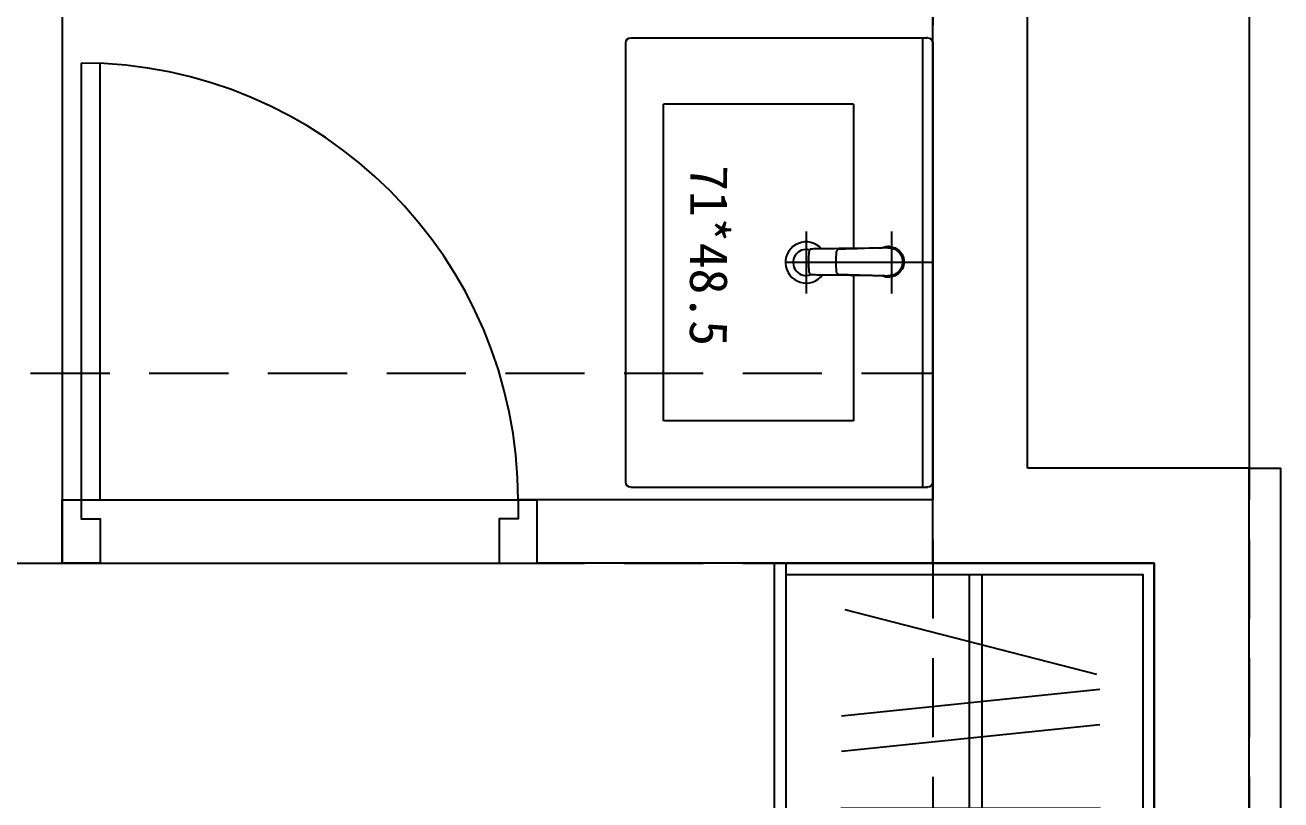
# Model space of a CAD drawing. Header units: millimetres. Extents: x 98197 to 106565, y 53890 to 60222.
# Drawn here: x 100861.3 to 101059.7, y 55353.2 to 55475.6 of the extents above; entities that cross this region are included whole.
import ezdxf

# ---------------------------------------------------------------- set-up
doc = ezdxf.new("R2010")
doc.units = ezdxf.units.MM
doc.header["$LTSCALE"] = 50
doc.header["$MEASUREMENT"] = 0
doc.linetypes.add('HIDDEN', pattern=[0.375, 0.25, -0.125])
doc.layers.get('0').update_dxf_attribs({"color": 8, "linetype": 'CONTINUOUS'})
for name, color, linetype in [('00', 7, 'HIDDEN'), ('furniture', 55, 'CONTINUOUS'), ('wall', 8, 'CONTINUOUS')]:
    doc.layers.add(name, color=color, linetype=linetype)
doc.styles.get("Standard").update_dxf_attribs({"font": 'romand.shx', "bigfont": 'dayump.shx'})

# ---------------------------------------------------------------- blocks, each defined once
blk = doc.blocks.new('*U65', base_point=(71637.47, 1628.82))
for p, q in [((71602.97, 1702.82), (71602.97, 1633.82)), ((71605.97, 1633.82), (71605.97, 1702.82)), ((71599.97, 1623.82), (71599.97, 1633.82)), ((71599.97, 1633.82), (71602.97, 1633.82)), ((71602.97, 1633.82), (71605.97, 1633.82)), ((71605.97, 1633.82), (71674.97, 1633.82)), ((71674.97, 1623.82), (71674.97, 1633.82)), ((71599.97, 1623.82), (71674.97, 1623.82))]:
    blk.add_line(p, q)
for points in [[(71599.97, 1633.82), (71602.97, 1633.82), (71602.97, 1630.82), (71605.97, 1630.82), (71605.97, 1623.82), (71599.97, 1623.82)], [(71674.97, 1633.82), (71671.97, 1633.82), (71671.97, 1630.82), (71668.97, 1630.82), (71668.97, 1623.82), (71674.97, 1623.82)]]:
    blk.add_lwpolyline(points)
blk.add_arc((71602.97, 1633.82), 69, 0, 90)
blk = doc.blocks.new('A$C0C512B12')
at = {"layer": 'furniture'}
for p, q in [((-102.96, 70.62), (-92.77, 110.4)), ((-86.18, 70.11), (-90.42, 110.91)), ((-80.61, 70.11), (-84.84, 110.91)), ((-71.63, 70), (-71.63, 111.01)), ((-63.19, 70.62), (-53, 110.4)), ((-51.14, 70), (-51.14, 111.01)), ((-47.82, 70.62), (-37.62, 110.4)), ((-31.03, 70.11), (-35.27, 110.91)), ((-25.46, 70.11), (-29.7, 110.91)), ((-12.1, 92.31), (-108.5, 92.31)), ((-12.1, 90.31), (-108.5, 90.31))]:
    blk.add_line(p, q, dxfattribs=at)
for points in [[(-110.3, 61.31), (-110.3, 119.51), (-10.3, 119.51), (-10.3, 61.31)], [(-108.5, 61.31), (-108.5, 117.71), (-12.1, 117.71), (-12.1, 61.31)], [(-110.3, 61.31), (-40.3, 61.31)], [(-40.3, 59.51), (-110.3, 59.51), (-110.3, 61.31)], [(-40.3, 61.31), (-10.3, 61.31), (-10.3, 59.51), (-40.3, 59.51)]]:
    blk.add_lwpolyline(points, dxfattribs=at)
blk = doc.blocks.new('A$C10949')
at = {"layer": 'wall'}
for p in [(1060, 512.5), (1065, 27.5)]:
    blk.add_line(p, (1065, 512.5), dxfattribs=at)

msp = doc.modelspace()

# ---------------------------------------------------------------- linework, layer by layer
for p, q in [((100867.154, 55655.566), (100867.154, 55390.566)), ((101054.654, 55625.566), (101054.654, 55405.566)), ((101004.654, 55390.566), (101004.654, 55600.566)), ((101019.654, 55405.566), (101019.654, 55600.566)), ((101004.654, 55472.766), (101004.654, 55403.366)), ((100984.654, 55442.958), (100984.654, 55433.174)), ((100998.154, 55442.958), (100998.154, 55433.174)), ((100985.129, 55439.863), (100985.11, 55439.742)), ((100985.144, 55439.922), (100985.129, 55439.863)), ((100985.18, 55440.003), (100985.144, 55439.922)), ((100985.229, 55440.071), (100985.18, 55440.003)), ((100985.242, 55440.084), (100985.229, 55440.071)), ((100985.32, 55440.142), (100985.242, 55440.084)), ((100985.396, 55440.173), (100985.32, 55440.142)), ((100985.449, 55440.183), (100985.396, 55440.173)), ((100985.482, 55440.185), (100985.449, 55440.183)), ((100985.572, 55440.192), (100985.482, 55440.185)), ((100985.602, 55440.192), (100985.572, 55440.192)), ((100985.846, 55440.197), (100985.602, 55440.192)), ((100986.09, 55440.201), (100985.846, 55440.197)), ((100986.334, 55440.205), (100986.09, 55440.201)), ((100986.632, 55440.211), (100986.334, 55440.205)), ((100986.672, 55440.211), (100986.632, 55440.211)), ((100986.827, 55440.213), (100986.672, 55440.211)), ((100986.986, 55440.214), (100986.827, 55440.213)), ((100987.168, 55440.216), (100986.986, 55440.214)), ((100987.355, 55440.217), (100987.168, 55440.216)), ((100987.547, 55440.219), (100987.355, 55440.217)), ((100987.743, 55440.221), (100987.547, 55440.219)), ((100987.965, 55440.224), (100987.743, 55440.221)), ((100988.191, 55440.227), (100987.965, 55440.224)), ((100988.467, 55440.23), (100988.191, 55440.227)), ((100988.746, 55440.233), (100988.467, 55440.23)), ((100989.118, 55440.238), (100988.746, 55440.233)), ((100989.843, 55440.247), (100989.118, 55440.238)), ((100989.428, 55439.749), (100989.384, 55439.356)), ((100989.447, 55439.856), (100989.428, 55439.749)), ((100989.464, 55439.907), (100989.447, 55439.856)), ((100989.502, 55439.978), (100989.464, 55439.907)), ((100989.552, 55440.038), (100989.502, 55439.978)), ((100989.617, 55440.088), (100989.552, 55440.038)), ((100989.627, 55440.095), (100989.617, 55440.088)), ((100989.702, 55440.131), (100989.627, 55440.095)), ((100989.755, 55440.145), (100989.702, 55440.131)), ((100989.86, 55440.157), (100989.755, 55440.145)), ((100991.62, 55440.27), (100989.843, 55440.247)), ((100989.902, 55440.159), (100989.86, 55440.157)), ((100990.128, 55440.166), (100989.902, 55440.159)), ((100990.356, 55440.174), (100990.128, 55440.166)), ((100990.587, 55440.181), (100990.356, 55440.174)), ((100990.82, 55440.188), (100990.587, 55440.181)), ((100991.054, 55440.195), (100990.82, 55440.188)), ((100991.289, 55440.202), (100991.054, 55440.195)), ((100991.761, 55440.215), (100991.289, 55440.202)), ((100992.593, 55440.282), (100991.62, 55440.27)), ((100992.076, 55440.224), (100991.761, 55440.215)), ((100992.708, 55440.242), (100992.076, 55440.224)), ((100993.088, 55440.289), (100992.593, 55440.282)), ((100993.103, 55440.253), (100992.708, 55440.242)), ((100993.831, 55440.298), (100993.088, 55440.289)), ((100993.895, 55440.274), (100993.103, 55440.253)), ((100994.617, 55440.309), (100993.831, 55440.298)), ((100995.083, 55440.307), (100993.895, 55440.274)), ((100995.189, 55440.317), (100994.617, 55440.309)), ((100995.589, 55440.321), (100995.083, 55440.307)), ((100995.493, 55440.321), (100995.189, 55440.317)), ((100995.745, 55440.325), (100995.493, 55440.321)), ((100995.745, 55440.325), (100995.493, 55440.321)), ((100995.715, 55440.324), (100995.589, 55440.321)), ((100997.352, 55440.369), (100995.715, 55440.324)), ((100997.352, 55440.369), (100995.896, 55440.329)), ((100996.068, 55440.334), (100995.896, 55440.329)), ((100996.22, 55440.338), (100996.068, 55440.334)), ((100996.367, 55440.342), (100996.22, 55440.338)), ((100996.502, 55440.346), (100996.367, 55440.342)), ((100996.632, 55440.35), (100996.502, 55440.346)), ((100996.758, 55440.353), (100996.632, 55440.35)), ((100996.942, 55440.442), (100996.73, 55440.352)), ((100996.878, 55440.356), (100996.758, 55440.353)), ((100997.062, 55440.361), (100996.878, 55440.356)), ((100997.269, 55440.53), (100996.942, 55440.442)), ((100997.226, 55440.366), (100997.062, 55440.361)), ((100997.376, 55440.37), (100997.265, 55440.367)), ((100997.592, 55440.57), (100997.269, 55440.53)), ((100997.592, 55440.57), (100997.269, 55440.53)), ((100997.483, 55440.372), (100997.376, 55440.37)), ((100997.53, 55440.373), (100997.483, 55440.372)), ((100997.523, 55440.373), (100997.483, 55440.372)), ((100997.586, 55440.373), (100997.483, 55440.372)), ((100997.59, 55440.374), (100997.516, 55440.373)), ((100997.53, 55440.373), (100997.516, 55440.373)), ((100997.586, 55440.373), (100997.523, 55440.373)), ((100997.617, 55440.374), (100997.571, 55440.373)), ((100997.571, 55440.373), (100997.64, 55440.373)), ((100997.59, 55440.374), (100997.64, 55440.373)), ((100997.59, 55440.374), (100997.688, 55440.372)), ((100997.59, 55440.374), (100997.642, 55440.373)), ((100997.812, 55440.572), (100997.592, 55440.57)), ((100997.617, 55440.374), (100997.648, 55440.373)), ((100997.628, 55440.374), (100997.622, 55440.374)), ((100997.628, 55440.374), (100997.655, 55440.373)), ((100997.639, 55440.373), (100997.632, 55440.373)), ((100997.637, 55440.373), (100997.648, 55440.373)), ((100997.639, 55440.373), (100997.674, 55440.373)), ((100997.642, 55440.373), (100997.674, 55440.373)), ((100997.642, 55440.373), (100997.688, 55440.372)), ((100997.642, 55440.373), (100997.674, 55440.373)), ((100997.659, 55440.373), (100997.681, 55440.373)), ((100997.697, 55440.374), (100997.666, 55440.373)), ((100997.691, 55440.373), (100997.681, 55440.373)), ((100997.681, 55440.373), (100997.691, 55440.373)), ((100997.691, 55440.373), (100997.713, 55440.372)), ((100997.691, 55440.373), (100997.733, 55440.372)), ((100997.697, 55440.374), (100997.722, 55440.374)), ((100997.722, 55440.374), (100997.9, 55440.365)), ((100997.733, 55440.372), (100997.77, 55440.37)), ((100997.77, 55440.37), (100997.871, 55440.364)), ((100997.812, 55440.572), (100997.853, 55440.57)), ((100997.829, 55440.366), (100997.871, 55440.364)), ((100997.853, 55440.57), (100998.021, 55440.555)), ((100997.9, 55440.365), (100997.998, 55440.354)), ((100997.998, 55440.354), (100998.096, 55440.34)), ((100998.021, 55440.555), (100998.192, 55440.527)), ((100998.096, 55440.34), (100998.194, 55440.321)), ((100998.192, 55440.527), (100998.363, 55440.486)), ((100998.192, 55440.527), (100998.363, 55440.486)), ((100998.194, 55440.321), (100998.291, 55440.297)), ((100998.291, 55440.297), (100998.42, 55440.258)), ((100998.363, 55440.486), (100998.535, 55440.431)), ((100998.363, 55440.486), (100998.535, 55440.431)), ((100998.42, 55440.258), (100998.548, 55440.209)), ((100998.535, 55440.431), (100998.705, 55440.362)), ((100998.548, 55440.209), (100998.672, 55440.153)), ((100998.672, 55440.153), (100998.794, 55440.089)), ((100998.705, 55440.362), (100998.871, 55440.279)), ((100998.794, 55440.089), (100998.916, 55440.013)), ((100998.871, 55440.279), (100999.032, 55440.182)), ((100998.916, 55440.013), (100999.034, 55439.929)), ((100999.032, 55440.182), (100999.187, 55440.072)), ((100999.034, 55439.929), (100999.147, 55439.836)), ((100999.147, 55439.836), (100999.255, 55439.735)), ((100999.187, 55440.072), (100999.333, 55439.949)), ((100999.333, 55439.949), (100999.468, 55439.815)), ((100999.468, 55439.815), (100999.631, 55439.622)), ((101004.654, 55438.066), (100981.404, 55438.066)), ((100985.023, 55438.565), (100985.017, 55438.172)), ((100985.017, 55438.172), (100985.023, 55437.778)), ((100985.041, 55438.958), (100985.023, 55438.565)), ((100985.023, 55437.778), (100985.041, 55437.385)), ((100985.07, 55439.351), (100985.041, 55438.958)), ((100985.11, 55439.742), (100985.07, 55439.351)), ((100989.338, 55438.567), (100989.333, 55438.172)), ((100989.338, 55438.567), (100989.333, 55438.172)), ((100989.333, 55438.172), (100989.338, 55437.776)), ((100989.333, 55438.172), (100989.338, 55437.776)), ((100989.355, 55438.962), (100989.338, 55438.567)), ((100989.338, 55437.776), (100989.355, 55437.381)), ((100989.384, 55439.356), (100989.355, 55438.962)), ((100999.255, 55439.735), (100999.388, 55439.589)), ((100999.388, 55439.589), (100999.509, 55439.429)), ((100999.509, 55439.429), (100999.615, 55439.259)), ((100999.615, 55439.259), (100999.679, 55439.135)), ((100999.631, 55439.622), (100999.772, 55439.414)), ((100999.679, 55439.135), (100999.736, 55439.007)), ((100999.736, 55439.007), (100999.784, 55438.877)), ((100999.772, 55439.414), (100999.922, 55439.121)), ((100999.784, 55438.877), (100999.824, 55438.743)), ((100999.824, 55438.743), (100999.855, 55438.608)), ((100999.855, 55438.608), (100999.878, 55438.472)), ((100999.878, 55437.871), (100999.855, 55437.735)), ((100999.878, 55438.472), (100999.892, 55438.336)), ((100999.892, 55438.007), (100999.878, 55437.871)), ((100999.892, 55438.336), (100999.898, 55438.172)), ((100999.898, 55438.172), (100999.892, 55438.007)), ((100999.922, 55439.121), (101000.029, 55438.818)), ((101000.029, 55438.818), (101000.096, 55438.491)), ((101000.096, 55437.853), (101000.029, 55437.525)), ((101000.096, 55438.491), (101000.117, 55438.172)), ((101000.117, 55438.172), (101000.096, 55437.853)), ((100985.041, 55437.385), (100985.07, 55436.992)), ((100985.07, 55436.992), (100985.11, 55436.601)), ((100985.11, 55436.601), (100985.129, 55436.48)), ((100985.129, 55436.48), (100985.144, 55436.421)), ((100985.144, 55436.421), (100985.18, 55436.34)), ((100985.18, 55436.34), (100985.229, 55436.272)), ((100985.229, 55436.272), (100985.242, 55436.259)), ((100985.242, 55436.259), (100985.32, 55436.201)), ((100985.32, 55436.201), (100985.396, 55436.171)), ((100985.396, 55436.171), (100985.449, 55436.161)), ((100985.449, 55436.161), (100985.482, 55436.158)), ((100985.482, 55436.158), (100985.572, 55436.151)), ((100985.572, 55436.151), (100985.602, 55436.151)), ((100985.602, 55436.151), (100985.846, 55436.147)), ((100985.846, 55436.147), (100986.09, 55436.142)), ((100986.09, 55436.142), (100986.334, 55436.138)), ((100986.334, 55436.138), (100986.632, 55436.133)), ((100986.632, 55436.133), (100986.672, 55436.132)), ((100986.672, 55436.132), (100986.827, 55436.131)), ((100986.827, 55436.131), (100986.986, 55436.129)), ((100986.986, 55436.129), (100987.168, 55436.128)), ((100987.168, 55436.128), (100987.355, 55436.126)), ((100987.355, 55436.126), (100987.547, 55436.124)), ((100987.547, 55436.124), (100987.743, 55436.122)), ((100987.743, 55436.122), (100987.965, 55436.119)), ((100987.965, 55436.119), (100988.191, 55436.117)), ((100988.191, 55436.117), (100988.467, 55436.113)), ((100988.467, 55436.113), (100988.746, 55436.11)), ((100988.746, 55436.11), (100989.118, 55436.105)), ((100989.118, 55436.105), (100989.843, 55436.096)), ((100989.355, 55437.381), (100989.384, 55436.987)), ((100989.384, 55436.987), (100989.428, 55436.594)), ((100989.428, 55436.594), (100989.447, 55436.487)), ((100989.447, 55436.487), (100989.464, 55436.436)), ((100989.464, 55436.436), (100989.502, 55436.366)), ((100989.502, 55436.366), (100989.552, 55436.305)), ((100989.552, 55436.305), (100989.617, 55436.255)), ((100989.617, 55436.255), (100989.627, 55436.248)), ((100989.627, 55436.248), (100989.702, 55436.213)), ((100989.702, 55436.213), (100989.755, 55436.199)), ((100989.755, 55436.199), (100989.86, 55436.186)), ((100989.843, 55436.096), (100991.62, 55436.073)), ((100989.86, 55436.186), (100989.902, 55436.184)), ((100989.902, 55436.184), (100990.128, 55436.177)), ((100990.128, 55436.177), (100990.356, 55436.17)), ((100990.356, 55436.17), (100990.587, 55436.162)), ((100990.587, 55436.162), (100990.82, 55436.155)), ((100990.82, 55436.155), (100991.054, 55436.148)), ((100991.054, 55436.148), (100991.289, 55436.141)), ((100991.289, 55436.141), (100991.761, 55436.128)), ((100991.62, 55436.073), (100992.593, 55436.061)), ((100991.761, 55436.128), (100992.076, 55436.119)), ((100992.076, 55436.119), (100992.708, 55436.102)), ((100992.593, 55436.061), (100993.088, 55436.054)), ((100992.708, 55436.102), (100993.103, 55436.091)), ((100993.088, 55436.054), (100993.831, 55436.045)), ((100993.103, 55436.091), (100993.895, 55436.069)), ((100993.831, 55436.045), (100994.617, 55436.035)), ((100993.895, 55436.069), (100995.083, 55436.036)), ((100994.617, 55436.035), (100995.189, 55436.027)), ((100995.083, 55436.036), (100995.589, 55436.023)), ((100995.189, 55436.027), (100995.493, 55436.022)), ((100995.493, 55436.022), (100995.746, 55436.018)), ((100995.493, 55436.022), (100995.746, 55436.018)), ((100995.589, 55436.023), (100995.715, 55436.019)), ((100995.715, 55436.019), (100997.352, 55435.974)), ((100995.896, 55436.014), (100996.068, 55436.009)), ((100995.896, 55436.014), (100997.352, 55435.974)), ((100996.068, 55436.009), (100996.22, 55436.005)), ((100996.22, 55436.005), (100996.367, 55436.001)), ((100996.367, 55436.001), (100996.502, 55435.997)), ((100996.502, 55435.997), (100996.632, 55435.994)), ((100996.632, 55435.994), (100996.758, 55435.99)), ((100996.73, 55435.991), (100996.942, 55435.901)), ((100996.758, 55435.99), (100996.878, 55435.987)), ((100996.878, 55435.987), (100997.062, 55435.982)), ((100996.942, 55435.901), (100997.269, 55435.813)), ((100997.062, 55435.982), (100997.226, 55435.977)), ((100997.265, 55435.976), (100997.374, 55435.973)), ((100997.265, 55435.976), (100997.376, 55435.973)), ((100997.269, 55435.813), (100997.592, 55435.774)), ((100997.316, 55435.975), (100997.363, 55435.972)), ((100997.363, 55435.972), (100997.426, 55435.968)), ((100997.376, 55435.973), (100997.483, 55435.971)), ((100997.426, 55435.968), (100997.478, 55435.964)), ((100997.478, 55435.964), (100997.52, 55435.96)), ((100997.483, 55435.971), (100997.53, 55435.97)), ((100997.483, 55435.971), (100997.523, 55435.97)), ((100997.483, 55435.971), (100997.586, 55435.97)), ((100997.516, 55435.97), (100997.59, 55435.97)), ((100997.516, 55435.97), (100997.53, 55435.97)), ((100997.523, 55435.97), (100997.586, 55435.97)), ((100997.571, 55435.97), (100997.617, 55435.97)), ((100997.64, 55435.97), (100997.571, 55435.97)), ((100997.688, 55435.971), (100997.59, 55435.97)), ((100997.642, 55435.97), (100997.59, 55435.97)), ((100997.64, 55435.97), (100997.59, 55435.97)), ((100997.648, 55435.97), (100997.617, 55435.97)), ((100997.622, 55435.97), (100997.628, 55435.97)), ((100997.655, 55435.97), (100997.628, 55435.97)), ((100997.632, 55435.97), (100997.639, 55435.97)), ((100997.648, 55435.97), (100997.637, 55435.97)), ((100997.674, 55435.97), (100997.639, 55435.97)), ((100997.688, 55435.971), (100997.642, 55435.97)), ((100997.674, 55435.97), (100997.642, 55435.97)), ((100997.674, 55435.97), (100997.642, 55435.97)), ((100997.681, 55435.97), (100997.659, 55435.97)), ((100997.666, 55435.97), (100997.697, 55435.969)), ((100997.691, 55435.97), (100997.681, 55435.97)), ((100997.681, 55435.97), (100997.691, 55435.97)), ((100997.713, 55435.971), (100997.691, 55435.97)), ((100997.733, 55435.971), (100997.691, 55435.97)), ((100997.722, 55435.97), (100997.697, 55435.969)), ((100997.9, 55435.978), (100997.722, 55435.97)), ((100997.77, 55435.973), (100997.733, 55435.971)), ((100997.871, 55435.979), (100997.77, 55435.973)), ((100997.871, 55435.979), (100997.83, 55435.977)), ((100998.021, 55435.789), (100997.853, 55435.774)), ((100997.998, 55435.989), (100997.9, 55435.978)), ((100998.096, 55436.003), (100997.998, 55435.989)), ((100998.192, 55435.816), (100998.021, 55435.789)), ((100998.194, 55436.023), (100998.096, 55436.003)), ((100998.363, 55435.857), (100998.192, 55435.816)), ((100998.363, 55435.857), (100998.192, 55435.816)), ((100998.291, 55436.046), (100998.194, 55436.023)), ((100998.42, 55436.086), (100998.291, 55436.046)), ((100998.535, 55435.912), (100998.363, 55435.857)), ((100998.535, 55435.912), (100998.363, 55435.857)), ((100998.548, 55436.134), (100998.42, 55436.086)), ((100998.705, 55435.981), (100998.535, 55435.912)), ((100998.672, 55436.19), (100998.548, 55436.134)), ((100998.794, 55436.255), (100998.672, 55436.19)), ((100998.871, 55436.064), (100998.705, 55435.981)), ((100998.916, 55436.33), (100998.794, 55436.255)), ((100999.032, 55436.161), (100998.871, 55436.064)), ((100999.034, 55436.414), (100998.916, 55436.33)), ((100999.187, 55436.271), (100999.032, 55436.161)), ((100999.147, 55436.507), (100999.034, 55436.414)), ((100999.255, 55436.608), (100999.147, 55436.507)), ((100999.411, 55436.46), (100999.187, 55436.271)), ((100999.388, 55436.755), (100999.255, 55436.608)), ((100999.509, 55436.914), (100999.388, 55436.755)), ((100999.631, 55436.721), (100999.411, 55436.46)), ((100999.615, 55437.084), (100999.509, 55436.914)), ((100999.679, 55437.208), (100999.615, 55437.084)), ((100999.772, 55436.929), (100999.631, 55436.721)), ((100999.736, 55437.336), (100999.679, 55437.208)), ((100999.784, 55437.467), (100999.736, 55437.336)), ((100999.922, 55437.222), (100999.772, 55436.929)), ((100999.824, 55437.6), (100999.784, 55437.467)), ((100999.855, 55437.735), (100999.824, 55437.6)), ((101000.029, 55437.525), (100999.922, 55437.222)), ((100997.592, 55435.774), (100997.812, 55435.772)), ((100997.853, 55435.774), (100997.812, 55435.772)), ((101054.654, 55405.566), (101019.654, 55405.566)), ((101054.654, 54985.566), (101054.654, 55405.566)), ((101004.654, 55400.566), (100942.154, 55400.566)), ((100727.154, 55390.566), (100867.154, 55390.566)), ((101004.654, 55390.566), (100942.154, 55390.566)), ((101039.654, 55390.566), (101004.654, 55390.566)), ((101039.654, 55000.566), (101039.654, 55390.566))]:
    msp.add_line(p, q)
at = {"ltscale": 0.1}
for p, q in [((100956.954, 55473.566), (101003.654, 55473.566)), ((101003.054, 55473.566), (101003.054, 55402.566)), ((101003.854, 55473.566), (101003.654, 55473.566)), ((100956.154, 55403.366), (100956.154, 55472.766)), ((100992.154, 55463.066), (100962.154, 55463.066)), ((100962.154, 55413.066), (100962.154, 55463.066)), ((100992.154, 55463.066), (100992.154, 55440.226)), ((100992.154, 55436.117), (100992.154, 55413.066)), ((100992.154, 55413.066), (100962.154, 55413.066)), ((100956.954, 55402.566), (101003.654, 55402.566)), ((101003.654, 55402.566), (101003.854, 55402.566)), ((101003.854, 55402.566), (101003.654, 55402.566))]:
    msp.add_line(p, q, dxfattribs=at)
at = {"ltscale": 0.1, "extrusion": (0, 0, -1)}
for centre, start, end in [((-100956.954, 55472.766), 0, 90), ((-101003.854, 55472.766), 90, 180), ((-100956.954, 55403.366), 270, 0), ((-101003.854, 55403.366), 180, 270)]:
    msp.add_arc(centre, 0.8, start, end, dxfattribs=at)
for radius, start, end in [(3.25, 41.38229, 323.35472), (2.05, 74.35392, 292.00246)]:
    msp.add_arc((100984.654, 55438.066), radius, start, end)
at = {"layer": '00'}
for p, q in [((101004.654, 55600.566), (101004.654, 55000.566)), ((101054.654, 55600.566), (101054.654, 55000.566)), ((100487.154, 55420.566), (101004.654, 55420.566)), ((100487.154, 55390.566), (101004.654, 55390.566))]:
    msp.add_line(p, q, dxfattribs=at)

# ---------------------------------------------------------------- block references
for name, p in [('A$C10949', (99994.654, 54893.066)), ('*U65', (100904.654, 55395.566))]:
    msp.add_blockref(name, p)
at = {"rotation": 270}
msp.add_blockref('A$C0C512B12', (100920.147, 55280.267), dxfattribs=at)

# ---------------------------------------------------------------- texts
at = {"lineweight": 40, "insert": (100969.281, 55439.147), "char_height": 6, "width": 43.84929, "attachment_point": 5, "rotation": 269.88004}
msp.add_mtext('{\\fDFKai-SB|b0|i0|c136|p65;\\C5;71*48.5}', dxfattribs=at)

doc.saveas('drawing.dxf')
